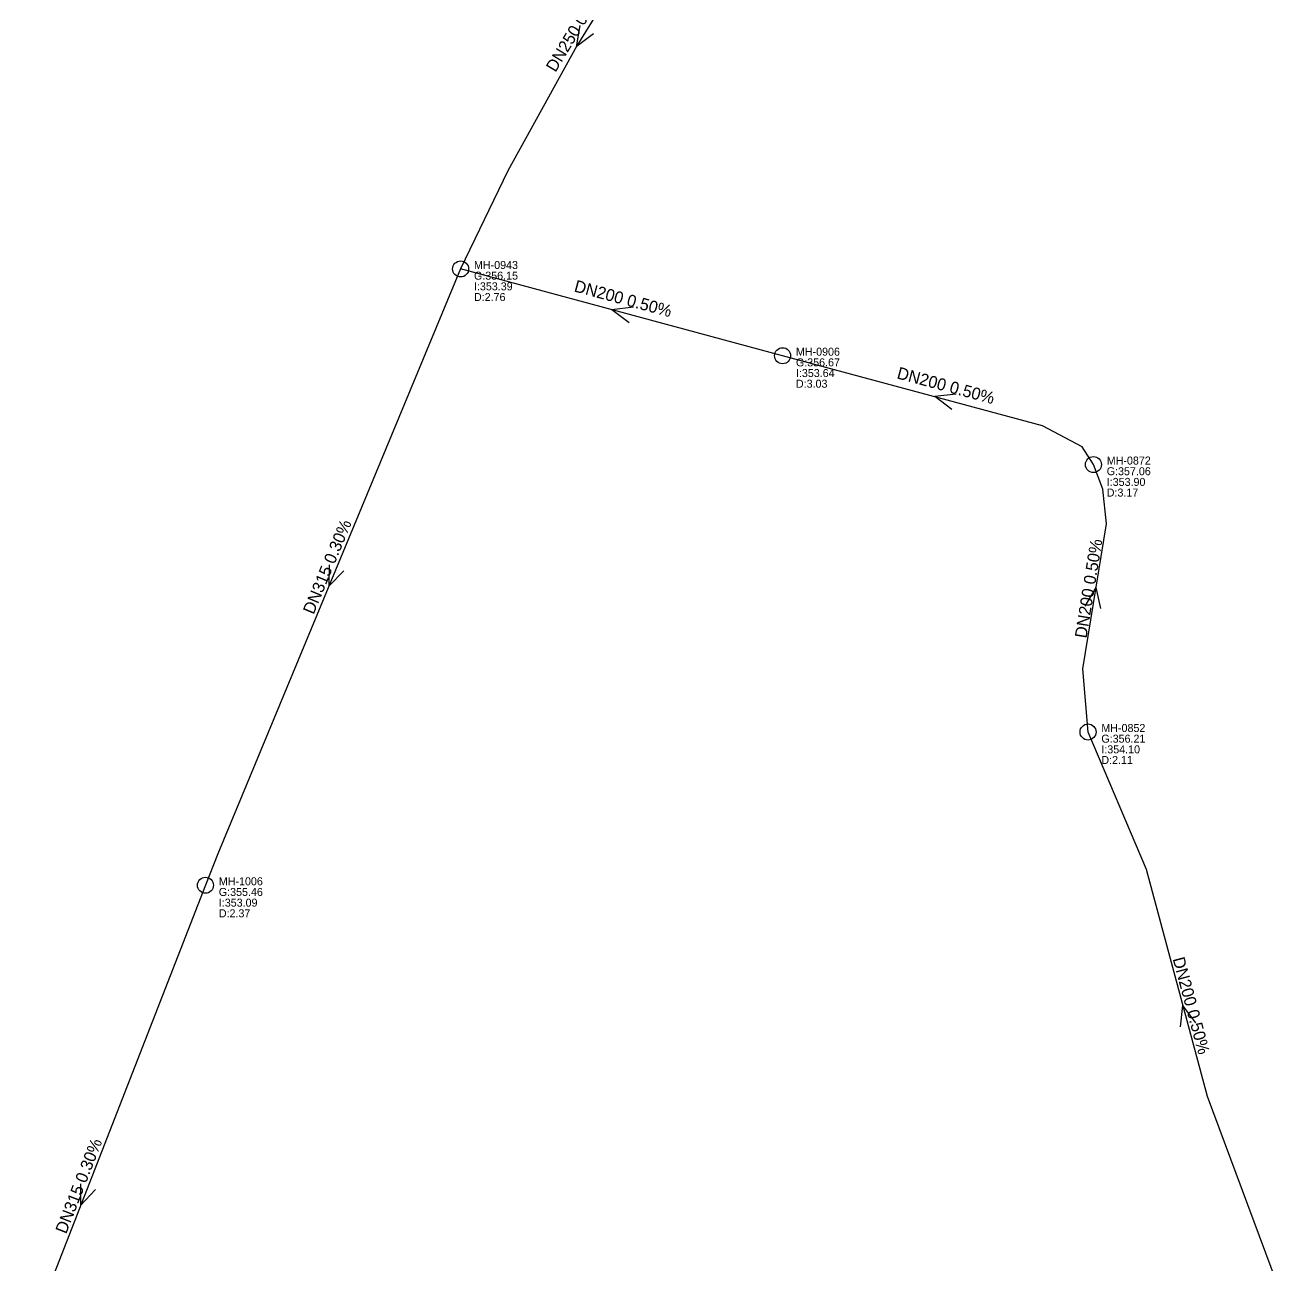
# Model space of a CAD drawing. Header units: metres. Extents: x 449149 to 451990, y 2566737 to 2570847.
# Drawn here: x 450717.1 to 450905.7, y 2568103.6 to 2568289.6 of the extents above; entities that cross this region are included whole.
import ezdxf
from ezdxf.enums import TextEntityAlignment as Align

# ---------------------------------------------------------------- set-up
doc = ezdxf.new("R2010")
doc.units = ezdxf.units.M
for name, color, linetype in [('SEW-LABEL', 2, 'Continuous'), ('SEW-MH', 7, 'Continuous'), ('SEW-MH-LABEL', 8, 'Continuous'), ('SEW-PIPE-DN200', 3, 'Continuous'), ('SEW-PIPE-DN250', 4, 'Continuous'), ('SEW-PIPE-DN315', 5, 'Continuous')]:
    doc.layers.add(name, color=color, linetype=linetype)

msp = doc.modelspace()

# ---------------------------------------------------------------- linework, layer by layer
at = {"layer": 'SEW-LABEL'}
for p, q in [((450800.3, 2568289.54), (450799.77, 2568286.36)), ((450802.35, 2568288.3), (450799.77, 2568286.36)), ((450808.34, 2568247.32), (450805.13, 2568246.94)), ((450807.72, 2568245), (450805.13, 2568246.94)), ((450856.74, 2568234.29), (450853.53, 2568233.91)), ((450856.11, 2568231.97), (450853.53, 2568233.91)), ((450762.72, 2568208.72), (450762.68, 2568205.49)), ((450764.94, 2568207.8), (450762.68, 2568205.49)), ((450876.07, 2568202.52), (450877.73, 2568205.29)), ((450878.44, 2568202.14), (450877.73, 2568205.29)), ((450890.38, 2568139.44), (450890.76, 2568142.64)), ((450892.7, 2568140.06), (450890.76, 2568142.64)), ((450725.43, 2568115.91), (450725.46, 2568112.68)), ((450727.67, 2568115.04), (450725.46, 2568112.68))]:
    msp.add_line(p, q, dxfattribs=at)
at = {"layer": 'SEW-MH'}
for centre in [(450782.44, 2568253.05), (450830.72, 2568240.05), (450877.33, 2568223.73), (450876.52, 2568183.64), (450744.18, 2568160.66)]:
    msp.add_circle(centre, 1.2, dxfattribs=at)
at = {"layer": 'SEW-PIPE-DN200'}
for points in [[(450830.72, 2568240.05), (450782.44, 2568253.05)], [(450877.33, 2568223.73), (450875.62, 2568226.37), (450869.69, 2568229.56), (450830.72, 2568240.05)], [(450876.52, 2568183.64), (450876.52, 2568183.64), (450875.76, 2568193.11), (450879.28, 2568214.85), (450878.72, 2568220.04), (450877.33, 2568223.73), (450877.33, 2568223.73)], [(450905.74, 2568098.67), (450894.43, 2568129.02), (450885.27, 2568163.03), (450876.52, 2568183.64)]]:
    msp.add_lwpolyline(points, dxfattribs=at)
at = {"layer": 'SEW-PIPE-DN250'}
msp.add_lwpolyline([(450821.13, 2568320.83), (450799.85, 2568286.51), (450789.51, 2568267.74), (450782.44, 2568253.05)], dxfattribs=at)
at = {"layer": 'SEW-PIPE-DN315'}
for points in [[(450782.44, 2568253.05), (450746.02, 2568165.39), (450744.18, 2568160.66)], [(450744.18, 2568160.66), (450718.02, 2568093.62), (450707, 2568067.84)]]:
    msp.add_lwpolyline(points, dxfattribs=at)

# ---------------------------------------------------------------- texts
at = {"layer": 'SEW-LABEL'}
for s, rotation, p in [('DN250 0.40%', 58.6957, (450800.55, 2568288.84)), ('DN200 0.50%', 344.9322, (450806.58, 2568247.75)), ('DN200 0.50%', 344.9322, (450854.98, 2568234.72)), ('DN315 0.30%', 67.4408, (450763.26, 2568208.08)), ('DN200 0.50%', 80.8051, (450877.49, 2568205.01)), ('DN200 0.50%', 285.0727, (450891.15, 2568142.4)), ('DN315 0.30%', 68.6898, (450726.01, 2568115.28))]:
    msp.add_text(s, height=1.8, rotation=rotation, dxfattribs=at).set_placement(p, align=Align.CENTER)
at = {"layer": 'SEW-MH-LABEL'}
for s, p in [('MH-0943', (450784.44, 2568253.05)), ('G:356.15', (450784.44, 2568251.45)), ('I:353.39', (450784.44, 2568249.85)), ('D:2.76', (450784.44, 2568248.25)), ('MH-0906', (450832.72, 2568240.05)), ('G:356.67', (450832.72, 2568238.45)), ('I:353.64', (450832.72, 2568236.85)), ('D:3.03', (450832.72, 2568235.25)), ('MH-0872', (450879.33, 2568223.73)), ('G:357.06', (450879.33, 2568222.13)), ('I:353.90', (450879.33, 2568220.53)), ('D:3.17', (450879.33, 2568218.93)), ('MH-0852', (450878.52, 2568183.64)), ('G:356.21', (450878.52, 2568182.04)), ('I:354.10', (450878.52, 2568180.44)), ('D:2.11', (450878.52, 2568178.84)), ('MH-1006', (450746.18, 2568160.66)), ('G:355.46', (450746.18, 2568159.06)), ('I:353.09', (450746.18, 2568157.46)), ('D:2.37', (450746.18, 2568155.86))]:
    msp.add_text(s, height=1.2, dxfattribs=at).set_placement(p)

doc.saveas('drawing.dxf')
